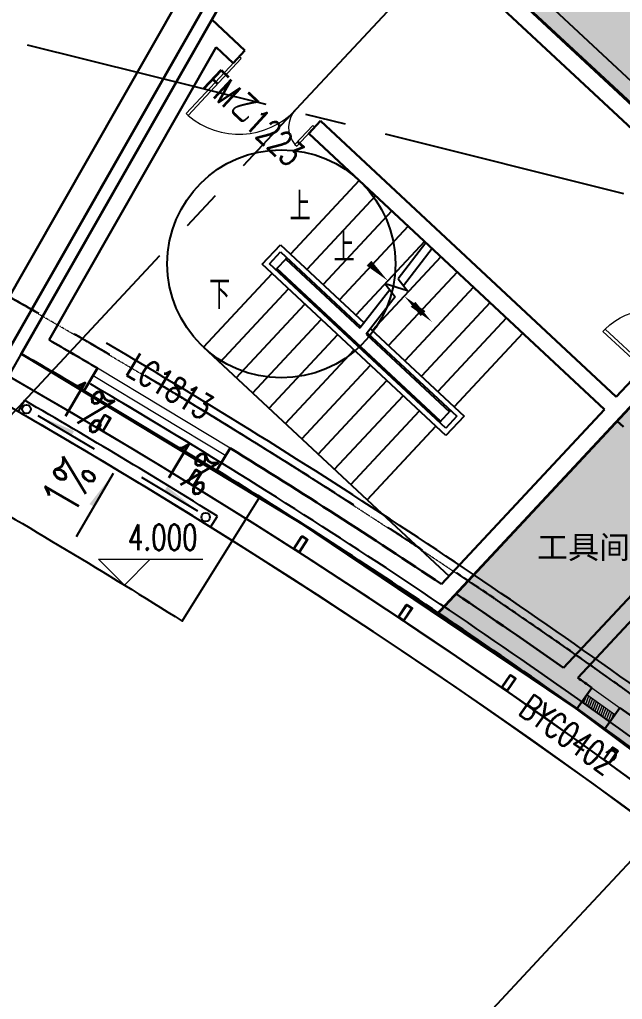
# Model space of a CAD drawing. Extents: x 138868 to 1251000, y -188972 to 132579.
# Drawn here: x 484702 to 491707, y 44184 to 55570 of the extents above; entities that cross this region are included whole.
import ezdxf
from ezdxf.enums import TextEntityAlignment as Align

# ---------------------------------------------------------------- set-up
doc = ezdxf.new("R2010")
doc.units = 0
doc.linetypes.add('CENTER2', pattern=[28.575000000000003, 19.05, -3.175, 3.175, -3.175])
doc.linetypes.add('DASHDOT', pattern=[1, 0.5, -0.25, 0, -0.25])
doc.layers.get('0').update_dxf_attribs({"color": 8})
doc.layers.get('Defpoints').update_dxf_attribs({"color": 8})
for name, color, linetype in [('#幕墙线-平面', 8, 'Continuous'), ('#标注', 8, 'Continuous'), ('#轴线', 8, 'CENTER2'), ('A-FLOR', 8, 'Continuous'), ('A-FLOR-PIPE', 8, 'Continuous'), ('A-FLOR-RAIL', 8, 'Continuous'), ('CURTWALL', 8, 'Continuous'), ('DIM_SYMB', 8, 'Continuous'), ('STAIR', 8, 'Continuous'), ('WINDOW_TEXT', 8, 'Continuous'), ('建-填充', 8, 'Continuous'), ('数据中心轮廓线', 8, 'Continuous')]:
    doc.layers.add(name, color=color, linetype=linetype)
for name, color, linetype, lineweight in [('DIM_ELEV', 8, 'Continuous', 5), ('DOOR_FIRE', 8, 'Continuous', 13), ('DOOR_FIRE_TEXT', 8, 'Continuous', 9), ('DOTE', 8, 'DASHDOT', 5), ('PUB_TEXT', 8, 'Continuous', 5), ('WALL', 8, 'Continuous', 30), ('WINDOW', 8, 'Continuous', 13)]:
    doc.layers.add(name, color=color, linetype=linetype, lineweight=lineweight)
doc.styles.add('_TCH_DIM', font='SIMPLEX', dxfattribs={"bigfont": 'GBCBIG'})
doc.styles.add('_TCH_WINDOW', font='SIMPLEX', dxfattribs={"height": 3.5, "bigfont": 'GBCBIG'})
doc.styles.add('JHZX', font='jrs.shx', dxfattribs={"width": 0.6, "bigfont": 'jhz.shx'})
doc.styles.get("Standard").update_dxf_attribs({"font": 'arial.ttf'})
doc.dimstyles.new('JZBZ-300', dxfattribs={"dimscale": 300, "dimtxt": 3, "dimasz": 1.5, "dimexe": 1, "dimexo": 1, "dimgap": 0.5, "dimtad": 1, "dimdec": 0, "dimdsep": 46, "dimtxsty": 'JHZX', "dimblk1": 'ARCHTICK', "dimblk2": 'ARCHTICK', "dimsah": 1, "dimcen": 0, "dimclrd": 1, "dimclre": 1, "dimclrt": 2, "dimadec": 1, "dimazin": 2, "dimtfac": 1, "dimtdec": 0, "dimtix": 1, "dimtmove": 0, "dimatfit": 3, "dimfxl": 1, "dimtolj": 1, "dimlwd": -1, "dimlwe": -1, "dimarcsym": 1})

# ---------------------------------------------------------------- blocks, each defined once
blk = doc.blocks.new('$DorLib2D$00000225')
for p, q in [((0.4750000000000032, -0.001447885298549778), (0.4750000000000032, 0.7521225008925327)), ((0.4750000000000032, 0.7521225008925327), (0.5000000000000036, 0.7521225008925363)), ((0.5000000000000036, -0.001447885298549778), (0.5000000000000036, 0.7521225008925363)), ((-0.4999999999999982, -3.552713678800501e-15), (-0.5, 0.252035990386009)), ((-0.4750000000000014, 0.252035990386009), (-0.5, 0.252035990386009)), ((-0.4749999999999996, -3.552713678800501e-15), (-0.4750000000000014, 0.252035990386009)), ((-0.4749999999999996, -3.552713678800501e-15), (-0.4999999999999947, -3.552713678800501e-15)), ((0.4750000000000032, -0.001447885298549778), (0.4999999999999929, -0.001447885298549778))]:
    blk.add_line(p, q)
for centre, radius, start, end in [((0.5046168020419071, -0.001920809357812914), 0.7546247204382253, 92.24926861260724, 179.7237749158362), ((-0.5007908120542499, 0.002572563917482285), 0.2507930763238999, 359.7898704778746, 84.09743784757413)]:
    blk.add_arc(centre, radius, start, end)
blk = doc.blocks.new('$DorLib2D$00000002')
for p, q in [((-0.5, -5.684341886080802e-17), (-0.5000000000000007, 0.4875)), ((-0.4750000000000007, 0.4875), (-0.5000000000000007, 0.4875)), ((-0.475, -2.842170943040401e-17), (-0.4750000000000007, 0.4875)), ((0.475, -2.842170943040401e-17), (0.4750000000000007, 0.4875)), ((0.4750000000000007, 0.4875), (0.5000000000000007, 0.4875)), ((0.5, -5.684341886080802e-17), (0.5000000000000007, 0.4875)), ((-0.5, -5.684341886080802e-17), (-0.475, -2.842170943040401e-17)), ((0.5, -5.684341886080802e-17), (0.475, -2.842170943040401e-17))]:
    blk.add_line(p, q)
for centre, start, end in [((-0.4875, -4.263256414560601e-17), 0, 88.53071641864632), ((0.4875, -4.263256414560601e-17), 91.4692835813537, 180)]:
    blk.add_arc(centre, 0.4875, start, end)
blk = doc.blocks.new('$WINLIB2D$00000001')
for points in [[(-0.4999999999999964, 0.5000000000000142), (-0.4999999999999964, -0.4999999999999858)], [(-0.4999999999999964, 0.5000000000000142), (0.5000000000000036, 0.5000000000000142)], [(0.5000000000000036, -0.4999999999999858), (0.5000000000000036, 0.5000000000000142)], [(0.5000000000000036, 0.1666666666666714), (-0.4999999999999964, 0.1666666666666714)], [(0.5000000000000036, -0.1666666666666572), (-0.4999999999999964, -0.1666666666666572)], [(-0.4999999999999964, -0.4999999999999858), (0.5000000000000036, -0.4999999999999858)]]:
    blk.add_lwpolyline(points)
blk = doc.blocks.new('$WINLIB2D$00000039')
for points in [[(-0.4999999999983409, 0.5000000000445652), (-0.4999999999999964, -0.4999999999999716)], [(0.5000000000016591, 0.4999999999536158), (-0.4999999999983409, 0.5000000000445652)], [(0.4999999999983338, -0.5000000000463842), (0.4999999999999609, 0.4999999999999432)], [(-0.499999999999428, 0.1666666667124446), (0.500000000000572, 0.1666666666205998)], [(-0.4518745131427302, -0.1666666666260284), (-0.5000000000072298, 0.08358586507802102)], [(-0.3838834764901549, -0.166666666632409), (-0.4479860405916831, 0.1666666667079113)], [(-0.3158924398378069, -0.166666666637866), (-0.3799950039392748, 0.1666666667006353)], [(-0.2479014031851996, -0.166666666645142), (-0.3120039672867243, 0.1666666666951784)], [(-0.1799103665328481, -0.1666666666505989), (-0.2440129306343159, 0.1666666666887977)], [(-0.1119193298802692, -0.1666666666569512), (-0.1760218939817904, 0.1666666666824455)], [(-0.04392829322788927, -0.1666666666633319), (-0.1080308573293216, 0.1666666666760648)], [(0.02406274342471804, -0.1666666666696841), (-0.04003982067680312, 0.1666666666697125)], [(0.09205378007703402, -0.1666666666751411), (0.02795121597557682, 0.1666666666642556)], [(0.1600448167296129, -0.1666666666815217), (0.0959422526280953, 0.1666666666578749)], [(0.2280358533819644, -0.166666666687874), (0.163933289280525, 0.1666666666505989)], [(0.2960268900345753, -0.1666666666942547), (0.231924325933047, 0.1666666666460657)], [(0.3640179266869801, -0.1666666667006069), (0.2999153625854838, 0.166666666639685)], [(0.4320089633395341, -0.1666666667060639), (0.3679063992380058, 0.166666666632409)], [(0.4999999999916831, -0.1666666667115209), (0.4358974358904746, 0.1666666666260568)], [(-0.500000000000572, -0.1666666666214951), (0.499999999999428, -0.1666666667124446)], [(0.4999999999983338, -0.5000000000463842), (-0.5000000000016662, -0.4999999999554348)]]:
    blk.add_lwpolyline(points)
blk = doc.blocks.new('A$C3439122e')
at = {"layer": 'DIM_SYMB'}
for points in [[(39616.70987713081, -56811.72604040761), (40004.00816925545, -57040.85489698676), (40034.55868346593, -56989.21512470346)], [(40491.15740077756, -57479.54746766877), (40264.99686844996, -57868.58655775775), (40213.12498977152, -57838.43182011406)], [(41468.84953585523, -57918.0145484427), (41083.49319039471, -57685.63449978667), (41114.47719688225, -57634.25365372527)]]:
    blk.add_hatch(color=256, dxfattribs=at).paths.add_polyline_path(points)
at = {"layer": '建-填充'}
h = blk.add_hatch(dxfattribs=at)
h.set_pattern_fill('沙地', color=256, scale=200)
h.set_pattern_definition([(0, (-1181710.985699825, -154283.7316489075), (200, 200), [0, -400])])
edge = h.paths.add_edge_path()
edge.add_line((44264.69798567565, -59103.43286835089), (48266.32525153691, -54812.21299926017))
edge.add_line((48266.32525153691, -54812.21299926017), (44523.69097783347, -51347.67304066414))
edge.add_line((44523.69097783347, -51347.67304066414), (66313.54072309821, -27980.91971989545))
edge.add_line((66313.54072309821, -27980.91971989545), (79185.36582184955, -39984.09081060796))
edge.add_line((79185.36582184955, -39984.09081060796), (58912.80344257713, -61723.75263596927))
edge.add_line((58912.80344257713, -61723.75263596927), (58808.55792305549, -61835.54226755656))
edge.add_line((58808.55792305549, -61835.54226755656), (58446.05711136223, -62181.77931700854))
edge.add_arc((53501.54349562711, -56677.93794575692), 7398.681283586337, 232.9704462693647, 311.93573204465036, ccw=False)
edge.add_arc((-526.4667691022987, -125647.1216782036), 80214.15685845095, 51.82979080310744, 56.05514285847271)
at = {"layer": 'A-FLOR', "const_width": 30}
for points in [[(0.0001053516753017902, -9200.000027113681), (8338.038803889882, -9200.000027109927), (10643.69356377493, 47.47612316458253, -0.07306202569708124), (46130.03269806784, -8293.052981370129), (46276.46055944543, -7705.762906818942, -0.01373538365093752), (52378.48213015939, -10306.74602009892), (52194.41681782412, -11044.99166534003), (52977.55279659713, -11240.24939488241, -0.02055181457892012), (62130.51705207117, -15973.60807775072), (39289.87241336866, -56017.52094456281, 0.1225758784918273), (2417.716211580439, -45636.86450726863), (2374.091408918845, -46886.1154057177, 0.01521230573499682), (-2374.091644346248, -46886.11540647015), (-2417.716446967563, -45636.86450920891, 0.09374846757360586), (-31201.51388379536, -51996.25840924781, -0.3897332440628863)], [(39420.09675493813, -56091.96295806232), (62260.76720566791, -16048.00483794784, -0.04206968640058781), (79602.84271592158, -28005.48308347305, -0.432715250183415), (80317.40366860759, -38770.12920271528), (58912.80344129214, -61723.75263734722, -0.3894389915593957), (48935.02420941973, -62499.25167602033, 0.03627906498872922), (39420.09675493813, -56091.96295806232, -3.758195818353387)]]:
    blk.add_lwpolyline(points, format="xyb", dxfattribs=at)
blk.add_lwpolyline([(44264.69798567565, -59103.43286835089), (48266.32525153691, -54812.21299926017), (44523.69097783347, -51347.67304066414), (66313.54072309821, -27980.91971989545), (79185.36582184955, -39984.09081060796), (58912.80344257713, -61723.75263596927), (58808.55792305549, -61835.54226755656), (58446.05711136223, -62181.77931700854, -0.3588657009795392), (49045.8586969641, -62584.49004584494, 0.01843866554881832), (44264.69798567565, -59103.43286835089)], format="xyb", close=True, dxfattribs=at)
at = {"layer": 'A-FLOR-PIPE', "ltscale": 0.2}
blk.add_line((39457.16420237045, -56632.47639451668), (39382.84419610025, -56762.77324978856), dxfattribs=at)
blk.add_lwpolyline([(41619.80875842972, -58105.67493046142), (41699.29671239504, -57978.46761382147)], dxfattribs=at)
for centre in [(39480.43262898899, -56734.57102938126), (41562.54717248236, -57989.41118219703)]:
    blk.add_circle(centre, 50, dxfattribs=at)
for radius, start, end in [(78844.86905683907, 58.07263816412338, 59.97310660152547), (78694.86905683907, 58.07277662058863, 59.97248349462186)]:
    blk.add_arc((2.684085270855576, -124895.6243975167), radius, start, end, dxfattribs=at)
at = {"layer": 'A-FLOR-RAIL'}
blk.add_circle((42441.80144422967, -55046.50541989181), 1325.000000000077, dxfattribs=at)
for centre, radius, start, end in [((-672.8052239120007, -125868.8025685751), 81079.09219086761, 53.70647873154985, 59.55485826438505), ((0.1322386858519167, -124899.7947396577), 79399.75608358171, 53.72639589780687, 59.55948770662346)]:
    blk.add_arc(centre, radius, start, end, dxfattribs=at)
at = {"layer": 'CURTWALL'}
blk.add_line((39420.09675493813, -56091.96295806201), (38577.81557591073, -57568.63921779078), dxfattribs=at)
for points in [[(51393.72681195242, -10536.1731364771), (53078.11674158555, -10956.13871363946, -0.06303357858463961), (79793.28024238511, -27773.67800728888, -0.4327152502716935), (80536.80988242012, -38974.72869710112), (59132.89397594612, -61927.61838720297, -0.3893999561661842), (48749.89812219166, -62735.32007088349, 0.1653686751817664), (749.9998694721144, -45903.56016021414, 0.1645435660436387)], [(38577.81557591073, -57568.63921779083, -0.01019708285416754), (41291.20790625317, -59197.67018953119), (42192.36763629923, -57755.51316567404)]]:
    blk.add_lwpolyline(points, format="xyb", dxfattribs=at)
at = {"layer": 'DIM_ELEV'}
for p, q in [((40617.75803680834, -58779.21864336255), (40317.75803680834, -58479.21864336255)), ((40317.75803680834, -58479.21864336255), (41529.37182939542, -58479.21864336255)), ((40617.75803680834, -58779.21864336255), (40917.75803680834, -58479.21864336255))]:
    blk.add_line(p, q, dxfattribs=at)
at = {"layer": 'DIM_SYMB', "elevation": -1682.692307692308}
for points in [[(42824.12431506207, -54445.89804194984, 0, 0, 0), (43679.80814595753, -55243.836123222, 0, 80.00000000000001, 0), (43460.40203547152, -55039.23661520352, 0, 0, 0)], [(41869.32661097567, -55469.79322421775, 0, 0, 0), (44341.30212245113, -57774.94768122624, 0, 0, 0), (45296.09982653754, -56751.05249895834, 0, 0, 0), (43869.96010837867, -55421.15569683805, 0, 80.00000000000001, 0), (44089.36621886468, -55625.75520485656, 0, 0, 0)]]:
    blk.add_lwpolyline(points, format="xyseb", dxfattribs=at)
at = {"layer": 'DIM_SYMB'}
blk.add_lwpolyline([(43336.07190616825, -54923.29689396825, 0, 0, 0), (44191.75573706371, -55721.23497524043, 0, 80.00000000000001, 0), (43972.34962657769, -55516.63546722193, 0, 0, 0)], format="xyseb", dxfattribs=at)
for points in [[(40271.23316853796, -57198.94740547432), (39616.70987713081, -56811.72604040761)], [(40063.06366715906, -58215.95003484358), (40491.15740077756, -57479.54746766877)], [(40817.60808004695, -57525.29875961422), (41468.84953585523, -57918.0145484427)]]:
    blk.add_lwpolyline(points, dxfattribs=at)
at = {"layer": 'DOTE'}
blk.add_line((44586.95527967322, -51133.2024643452), (57970.72801930574, -63613.77245348931), dxfattribs=at)
blk.add_arc((0.04155026329681277, -124899.9335400116), 79799.92169779107, 53.40344859618556, 61.39162553790781, dxfattribs=at)
at = {"layer": 'STAIR'}
for p, q in [((43345.44927131128, -54077.4617652454), (42547.51119003748, -54933.14559614394)), ((43345.44927131128, -54077.4617652454), (44121.25233952701, -54800.90983022451)), ((43535.60123373242, -54254.78133886144), (42737.66315245838, -55110.46516975998)), ((43725.75319615356, -54432.10091247749), (42927.81511487998, -55287.78474337603)), ((43915.90515857493, -54609.42048609351), (43117.96707730088, -55465.104316992)), ((42219.07510618982, -55050.74550605612), (42430.4945978052, -54824.02585855771)), ((42430.4945978052, -54824.02585855771), (43404.0919948779, -55731.92011915175)), ((44106.05712099606, -54786.74005970955), (43308.11903972249, -55642.42389060804)), ((44121.2523395184, -54800.90983021604), (43798.27200914733, -55220.19962075769)), ((44194.71286421502, -54869.41287773129), (43861.14187495504, -55302.45135430609)), ((44194.71286420454, -54869.41287772165), (45246.96889552311, -55850.65750140579)), ((42303.87622988713, -55047.78418556649), (42433.45591830229, -54908.82698225474)), ((42492.95132123423, -54991.65389227032), (42390.65156722488, -55101.3569475133)), ((42433.45591830229, -54908.82698225474), (43367.31454131054, -55779.66423652867)), ((42506.5912884376, -54977.02681823712), (42492.95132123423, -54991.65389227032)), ((42492.95132123423, -54991.65389227032), (43355.05539011979, -55795.57894232259)), ((44296.2090834172, -54964.0596333256), (43498.27100214339, -55819.7434642241)), ((44354.62791487621, -57042.18071739534), (42219.07510618982, -55050.74550605612)), ((44351.66659437912, -56957.37959369831), (42303.87622988713, -55047.78418556649)), ((42377.01160002127, -55115.98402154977), (42390.65156722488, -55101.3569475133)), ((44292.1711914367, -56874.55268367368), (42390.65156722488, -55101.3569475133)), ((41538.15361714782, -56015.54907453821), (42336.09169842303, -55159.86524364118)), ((42696.74325085874, -55154.34639185315), (42683.10328365536, -55168.97346588636)), ((44486.36104583833, -55141.37920694164), (43688.42296456499, -55997.06303784014)), ((43798.27200914733, -55220.19962075769), (43906.62919810158, -55361.96175949486)), ((42567.16356244241, -55293.30359516579), (42580.80352964601, -55278.67652112934)), ((42886.89521328011, -55331.66596546918), (42873.2552460765, -55346.2930395024)), ((43906.62919810158, -55361.96175949486), (43650.2572509544, -55280.60042154374)), ((43650.2572509544, -55280.60042154374), (43763.67448040703, -55428.98253779988)), ((44676.51300825947, -55318.69878055768), (43878.57492698589, -56174.38261145618)), ((41728.30557956896, -56192.86864815425), (42526.2436608444, -55337.18481725722)), ((43700.8046145977, -55346.73080424903), (43355.0553901135, -55795.5789423168)), ((43763.67448040703, -55428.98253779988), (43428.51591482735, -55864.08198984776)), ((41918.45754199009, -56370.1882217703), (42716.3956232653, -55514.50439087328)), ((42757.31552486354, -55470.62316878184), (42770.95549206715, -55455.99609474538)), ((43077.04717570124, -55508.9855390852), (43063.40720849787, -55523.61261311843)), ((44866.66497068084, -55496.01835417371), (44068.72688940703, -56351.70218507216)), ((42947.46748728468, -55647.94274239786), (42961.10745448852, -55633.31566836141)), ((45056.81693310197, -55673.33792778975), (44258.87885182817, -56529.02175868821)), ((42108.60950441146, -56547.50779538632), (42906.54758568667, -55691.82396448927)), ((43267.19913812238, -55686.30511270123), (43253.559170919, -55700.93218673447)), ((42298.7614668326, -56724.82736900236), (43096.6995481078, -55869.14353810533)), ((43137.61944970605, -55825.2623160139), (43151.25941690966, -55810.63524197745)), ((43428.51591481711, -55864.08198983812), (44394.47094544605, -56764.8496284307)), ((43440.77506600763, -55848.16728404403), (44481.24628279451, -56818.42239038656)), ((43457.35110054351, -55863.62468631724), (43443.71113334014, -55878.25176035051)), ((43477.55251957499, -55800.42316666721), (44566.04740649182, -56815.46106989693)), ((45246.96889552311, -55850.65750140579), (44449.03081424953, -56706.34133230425)), ((45246.96889552311, -55850.65750140579), (44449.0308142521, -56706.34133230669)), ((46197.72870762902, -56737.25536948598), (45246.96889552311, -55850.65750140579)), ((43439.67324135965, -57788.7448106986), (41538.15361714782, -56015.54907453821)), ((43327.77141212719, -56002.58188962993), (43341.41137933079, -55987.95481559349)), ((42488.91342925373, -56902.1469426184), (43286.85151052917, -56046.46311172139)), ((43647.50306296488, -56040.94425993334), (43633.86309576128, -56055.57133396655)), ((42679.06539167487, -57079.46651623445), (43477.00347295031, -56223.78268533744)), ((43517.92337454832, -56179.90146324605), (43531.56334175193, -56165.27438920953)), ((43837.65502538602, -56218.26383354937), (43824.01505818241, -56232.89090758259)), ((43708.07533696946, -56357.22103686207), (43721.71530417306, -56342.59396282557)), ((42869.21735409601, -57256.78608985049), (43667.15543537121, -56401.1022589535)), ((44027.80698780715, -56395.5834071654), (44014.16702060378, -56410.21048119862)), ((43059.36931651738, -57434.10566346651), (43857.30739778373, -56578.42183256119)), ((43898.22729938175, -56534.54061046975), (43911.86726659443, -56519.9135364416)), ((44217.95895022829, -56572.90298078141), (44204.31898302492, -56587.53005481466)), ((44088.37926181196, -56711.86018409414), (44102.01922901557, -56697.23311005764)), ((43249.52127893851, -57611.42523708256), (44047.45936021372, -56755.74140618554)), ((44408.11091265199, -56750.22255439992), (44278.53122422891, -56889.17975770598)), ((44566.04740649182, -56815.46106989693), (44354.62791487621, -57042.18071739534)), ((44390.43305346556, -58675.34267877879), (46197.72870762902, -56737.25536948598)), ((44408.11091264966, -56750.22255439743), (44394.47094544605, -56764.8496284307)), ((44278.5312242331, -56889.17975771018), (44292.1711914367, -56874.55268367368)), ((44481.24628279451, -56818.42239038656), (44351.66659437912, -56957.37959369831)), ((43439.67324135965, -57788.7448106986), (44237.61132263509, -56933.06097980159)), ((44237.6113226302, -56933.06097979733), (43439.67324135965, -57788.7448106986)), ((43439.67324135965, -57788.7448106986), (44390.43305346556, -58675.34267877879))]:
    blk.add_line(p, q, dxfattribs=at)
at = {"layer": 'WALL'}
for p, q in [((44523.69097782299, -51347.67304067446), (48253.59485610086, -54825.86467699301)), ((44314.15593564953, -51425.74394499198), (47970.92444376438, -54835.73574530448)), ((41506.07971081836, -51526.5963864646), (39177.64045227668, -55608.78496999957)), ((39289.87240286078, -56017.52096298581), (41766.66916516516, -51675.23398696889)), ((39420.09675493813, -56091.96295806201), (41634.94328193669, -52208.9236330616)), ((42019.14154007868, -52567.19430484518), (41634.94328193669, -52208.9236330616)), ((39742.14970356529, -55931.0103991392), (41683.42255740683, -52527.59678102181)), ((41683.42255740683, -52527.59678102181), (41882.7418680666, -52713.46504516895)), ((41882.7418680666, -52713.46504516895), (42019.14154007868, -52567.19430484518)), ((42896.76598202251, -53385.59233691933), (42760.36631001043, -53531.86307724314)), ((46334.12837961479, -56590.98462919066), (42896.76598202251, -53385.59233691933)), ((42760.36631001043, -53531.86307724314), (46197.72870759992, -56737.25536951204)), ((40152.29277738044, -56516.64402681902), (40307.12923391466, -56259.66694198952)), ((46641.02764163422, -56261.87546346831), (46334.12837961479, -56590.98462919066)), ((44303.47153402749, -58768.59749119564), (46197.72870759992, -56737.25536951204)), ((44471.60887984815, -58881.54809967868), (46343.99960152921, -56873.65487680891)), ((46343.99960152921, -56873.65487680891), (46417.13498241385, -56941.85472281878)), ((41848.8928128141, -57188.626072834), (41694.05635627988, -57445.60315766357)), ((45721.32684845221, -59740.80833549442), (47441.03010569653, -57896.6523718962)), ((45886.45306581515, -59856.98798391741), (47587.3008460158, -58033.0520439125)), ((45874.82813538611, -60216.22977426846), (46048.9944600868, -59971.96217170774)), ((46374.68356490741, -60204.18320219626), (46200.51724020671, -60448.45080475727))]:
    blk.add_line(p, q, dxfattribs=at)
for centre, radius, start, end in [((-0.0001745328772813082, -124899.9999499252), 79599.9999785782, 59.57759706249613, 60.0480704267618), ((-0.0001745165791362524, -124899.9999499208), 79299.99997856605, 59.58004797807201, 60.19162196869456), ((-0.0001745340414345264, -124899.9999499272), 79599.99997858037, 56.18064634620607, 58.28193624432746), ((-0.0001745317131280899, -124899.9999499256), 79299.99997857778, 56.13087755265111, 58.27948534124663), ((-0.0001746006309986115, -124899.9999499256), 79599.99997861247, 54.94317814314938, 56.03484890602234), ((-0.0001745990011841059, -124899.9999499348), 79299.9999786194, 54.89045872057456, 56.13087755265111), ((-0.0001746155321598053, -124899.9999499551), 79599.99997864544, 54.65454209381853, 54.79784987334867), ((-0.0001746141351759434, -124899.9999499423), 79299.99997863443, 54.65508671692574, 54.89045872057456), ((-0.0001746087800711393, -124899.9999499344), 79599.99997862466, 53.27476251254796, 54.36662330876903), ((-0.0001745983026921749, -124899.9999499302), 79299.999978615, 53.21803868551109, 54.36607869301281)]:
    blk.add_arc(centre, radius, start, end, dxfattribs=at)
at = {"layer": '数据中心轮廓线'}
blk.add_lwpolyline([(51545.86360804667, -9925.985775350418, -0.06666786033998971), (79983.71766559687, -27541.87294297741, -0.4327152502716894), (80756.2159929059, -39179.32820511988), (59352.3000864319, -62132.21789522172, -0.3893999561661833), (48564.77192657767, -62971.38847558323, 0.1588485052991888), (2746.590260505443, -46247.94186582555, 0.1588485052991888)], format="xyb", dxfattribs=at)
at = {"layer": 'DOOR_FIRE', "zscale": 200}
for name, p, xscale, yscale, rotation in [('$DorLib2D$00000225', (42389.7539250406, -53049.52869104159), 1200, 1200, 137.0000000000589), ('$DorLib2D$00000002', (47225.66178185167, -55781.56002325276), -1500, 1500, 47.00000000000814)]:
    blk.add_blockref(name, p, dxfattribs=dict(at, xscale=xscale, yscale=yscale, rotation=rotation))
at = {"layer": 'WINDOW'}
ref = blk.add_blockref('$WINLIB2D$00000001', (41000.59280447639, -56852.63503426024), dxfattribs=dict(at, xscale=-1800, yscale=300, zscale=1800, rotation=328.9297666565455))
ref.add_attrib('A', 'LC1813', (40616.95511028776, -56323.79794250248), dxfattribs={"layer": 'WINDOW_TEXT', "height": 297.5, "rotation": 328.9297666565455, "style": '_TCH_WINDOW', "width": 0.7058823529411765})
ref = blk.add_blockref('$WINLIB2D$00000039', (46124.7558506676, -60210.20648750186), dxfattribs=dict(at, xscale=400.0000000000001, yscale=300.0000000000001, zscale=400.0000000000001, rotation=144.5105827028148))
ref.add_attrib('A', 'BYC0402', (45179.35958936461, -60271.2028902779), dxfattribs={"layer": 'WINDOW_TEXT', "height": 297.5, "rotation": 324.5105827028148, "style": '_TCH_WINDOW', "width": 0.7058823529411765})
at = {"layer": 'DOOR_FIRE_TEXT', "style": '_TCH_WINDOW', "width": 0.7058823529411765}
for s, p in [('FM', (41511.89515958587, -52989.63546372257)), ('1223', (41998.78999626008, -53443.67224428283))]:
    blk.add_text(s, height=297.5, rotation=317.0000000000589, dxfattribs=at).set_placement(p)
at = {"layer": 'DOOR_FIRE_TEXT', "style": '_TCH_WINDOW'}
blk.add_text('乙', height=337.5886524822695, rotation=317.0000000000589, dxfattribs=at).set_placement((41819.06371426629, -53276.0747749485))
at = {"layer": 'PUB_TEXT', "style": '_TCH_DIM'}
for s, p in [('上', (42538.8215380942, -54549.28821414337)), ('上', (43050.76912920037, -55026.68706616177)), ('下', (41602.64085528417, -55573.18339641127))]:
    blk.add_text(s, height=337.5886524822695, dxfattribs=at).set_placement(p)
at = {"layer": 'PUB_TEXT', "style": '_TCH_DIM', "width": 0.7058823529411765}
for rotation, p in [(329.3910917137697, (39804.69759043306, -56739.94263530237)), (328.9089138404086, (41006.19322921988, -57455.09990554565)), (59.82923014937241, (40012.78921745159, -57989.04804932541))]:
    blk.add_text('1%', height=446.25, rotation=rotation, dxfattribs=at).set_placement(p)
blk.add_text('4.000', height=297.5, dxfattribs=at).set_placement((40659.37182939542, -58374.21864336255))
at = {"layer": 'PUB_TEXT'}
blk.add_text('工具间', height=264.3459915611814, dxfattribs=at).set_placement((45412.5693381743, -58472.05457640142))
blk = doc.blocks.new('*U3166')
blk.add_line((-8.960830237663566e-17, -20), (0, 0))
blk.add_circle((0, -24), 4)
at = {"style": 'JHZX', "width": 0.75}
blk.add_attdef('AXES', text='', height=4, dxfattribs=at).set_placement((0, -24), align=Align.MIDDLE_CENTER)
blk = doc.blocks.new('_ARCHTICK')
at = {"color": 0, "linetype": 'ByBlock', "const_width": 0.15}
blk.add_lwpolyline([(-0.5, -0.5), (0.5, 0.5)], dxfattribs=at)
blk = doc.blocks.new('*D3287')
at = {"layer": '#标注', "ltscale": 300, "transparency": 16777216}
for p, q in [((412865.4873800229, 43882.58102705259), (415189.3716158132, 39511.99044240062)), ((492422.2780309942, 33408.73083333988), (489046.3861482845, 29788.53001069806))]:
    blk.add_line(p, q, dxfattribs=at)
blk.add_arc((445301.984498529, -17121.59754685307), 64441.50561969094, 46.99999999366499, 117.9999999999996, dxfattribs=at)
at = {"layer": 'Defpoints', "color": 0, "ltscale": 300, "transparency": 16777216}
for p in [(412724.6459111871, 44147.46530491027), (466636.209607119, 43685.95531912458), (492626.8775390373, 33628.13694380299), (445301.984498529, -17121.59754685307)]:
    blk.add_point(p, dxfattribs=at)
at = {"layer": '#标注', "ltscale": 300, "transparency": 16777216, "xscale": 450, "yscale": 450, "zscale": 450}
for p, rotation in [((415048.5301469774, 39776.87472025827), 207.9999999999996), ((489250.9856563275, 30007.93612116118), 316.999999993665)]:
    blk.add_blockref('_ARCHTICK', p, dxfattribs=dict(at, rotation=rotation))
at = {"layer": '#标注', "ltscale": 300, "transparency": 16777216, "insert": (453791.6045668916, 47363.46897533594), "char_height": 900, "attachment_point": 5, "rotation": 352.4999999968323, "style": 'JHZX'}
blk.add_mtext('\\A1;71°', dxfattribs=at)
blk = doc.blocks.new('*D3293')
at = {"layer": '#标注', "ltscale": 300, "transparency": 16777216}
for p, q in [((383190.8966844762, 99692.36909648817), (381993.7441984382, 101943.8854600348)), ((535530.367628997, 79636.49725693116), (537269.4634487191, 81501.44919732264))]:
    blk.add_line(p, q, dxfattribs=at)
blk.add_arc((445301.9844985291, -17121.59754685307), 134550.0001244254, 46.99999999366509, 117.9999999999996, dxfattribs=at)
at = {"layer": 'Defpoints', "color": 0, "ltscale": 300, "transparency": 16777216}
for p in [(489846.5674255016, 109840.927102529), (383331.7381533119, 99427.48481863044), (535325.7681209538, 79417.09114646801), (445301.9844985291, -17121.59754685307)]:
    blk.add_point(p, dxfattribs=at)
at = {"layer": '#标注', "ltscale": 300, "transparency": 16777216, "xscale": 450, "yscale": 450, "zscale": 450}
for p, rotation in [((382134.5856672741, 101679.0011821771), 207.9999999999996), ((537064.8639406761, 81282.04308685953), 316.9999999936651)]:
    blk.add_blockref('_ARCHTICK', p, dxfattribs=dict(at, rotation=rotation))
at = {"layer": '#标注', "ltscale": 300, "transparency": 16777216, "insert": (462942.5994007178, 116872.175590203), "char_height": 900, "attachment_point": 5, "rotation": 352.49999999683234, "style": 'JHZX'}
blk.add_mtext('\\A1;71°', dxfattribs=at)
blk = doc.blocks.new('*D3294')
at = {"layer": '#标注', "ltscale": 300, "transparency": 16777216}
for p, q in [((510851.1665590461, 97798.35182484548), (511520.035764112, 98971.00437009765)), ((535530.3676289967, 79636.49725693112), (536451.0654165472, 80623.8247554703))]:
    blk.add_line(p, q, dxfattribs=at)
blk.add_arc((445301.984498529, -17121.59754685318), 133350.0001244257, 46.99999999366511, 60.29999991711376, dxfattribs=at)
at = {"layer": 'Defpoints', "color": 0, "ltscale": 300, "transparency": 16777216}
for p in [(510702.5289581394, 97537.76237072906), (528435.6845109705, 87142.54036943006), (535325.7681209538, 79417.09114646804), (445301.984498529, -17121.59754685318)]:
    blk.add_point(p, dxfattribs=at)
at = {"layer": '#标注', "ltscale": 300, "transparency": 16777216, "xscale": 450, "yscale": 450, "zscale": 450}
for p, rotation in [((511371.3981632052, 98710.41491598124), 150.2999999171138), ((536246.4659085042, 80404.41864500722), 316.9999999936651)]:
    blk.add_blockref('_ARCHTICK', p, dxfattribs=dict(at, rotation=rotation))
at = {"layer": '#标注', "ltscale": 300, "transparency": 16777216, "insert": (524696.327467761, 90763.252352554), "char_height": 900, "attachment_point": 5, "rotation": 323.64999995538943, "style": 'JHZX'}
blk.add_mtext('\\A1;13.3°', dxfattribs=at)
blk = doc.blocks.new('*D3295')
at = {"layer": '#标注', "ltscale": 300, "transparency": 16777216}
for p, q in [((477308.2513159873, 111248.5271582599), (477634.8458755282, 112558.426390663)), ((510851.1665590463, 97798.35182484551), (511520.0357641121, 98971.00437009765))]:
    blk.add_line(p, q, dxfattribs=at)
blk.add_arc((445301.984498529, -17121.59754685307), 133350.0001244257, 60.2999999171137, 75.999999999999, dxfattribs=at)
at = {"layer": 'Defpoints', "color": 0, "ltscale": 300, "transparency": 16777216}
for p in [(477235.6747473073, 110957.4384403771), (500530.7245299214, 104253.8893017244), (510702.5289581395, 97537.76237072909), (445301.984498529, -17121.59754685307)]:
    blk.add_point(p, dxfattribs=at)
at = {"layer": '#标注', "ltscale": 300, "transparency": 16777216, "xscale": 450, "yscale": 450, "zscale": 450}
for p, rotation in [((477562.2693068482, 112267.3376727802), 165.999999999999), ((511371.3981632055, 98710.41491598124), 330.2999999171137)]:
    blk.add_blockref('_ARCHTICK', p, dxfattribs=dict(at, rotation=rotation))
at = {"layer": '#标注', "ltscale": 300, "transparency": 16777216, "insert": (495155.2211414628, 107205.6212330959), "char_height": 900, "attachment_point": 5, "rotation": 338.14999995855635, "style": 'JHZX'}
blk.add_mtext('\\A1;15.7°', dxfattribs=at)
blk = doc.blocks.new('LZ')
at = {"layer": '#幕墙线-平面', "ltscale": 250}
for points in [[(-32.49999999988358, -9.730402962304652e-05, -0.414213562373095), (-40.00002245465294, 7.499880241084611), (-40.00051645992789, 172.4998802403279, -0.414213562373095), (-32.50053891458083, 179.9999026951264), (32.49946108506992, 180.0000973032147, -0.414213562373095), (39.99948353983928, 172.5001197580132), (39.9999775448814, 7.500119758740766, -0.4142135623730949), (32.49999999976717, 9.730400051921606e-05)], [(-32.50001796381548, 5.999902695941273, -0.4142135623730951), (-34.00002245488577, 7.499898204987403), (-34.00051645981148, 172.4998982042016, -0.4142135623730951), (-32.50052095076535, 173.9999026951555), (32.49947904876899, 174.0000973032147, -0.4142135623730951), (33.99948353983928, 172.5001017941977), (33.9999775448814, 7.500101794925286, -0.4142135623730951), (32.49998203583527, 6.000097303971415)]]:
    blk.add_lwpolyline(points, format="xyb", close=True, dxfattribs=at)

msp = doc.modelspace()

# ---------------------------------------------------------------- linework, layer by layer
at = {"layer": '#幕墙线-平面', "ltscale": 500}
msp.add_lwpolyline([(525285.7021367808, 80236.52938204206, 0.2860734634963688), (393144.3737756733, 97576.1950834025, 0.4324632496480859), (389392.3873621265, 86538.0230444704), (404125.2731387534, 58829.49485344271, 0.3897332674103929), (414336.5475836082, 55230.53932774201, -0.2739152575343032), (493866.7564053242, 44807.01384322898, 0.3893999561442285), (504654.2845651058, 45646.18442381354), (526058.200471929, 68599.07411428978, 0.4327152502695922)], format="xyb", close=True, dxfattribs=at)
at = {"layer": '#幕墙线-平面'}
msp.add_lwpolyline([(525095.2647135865, 80004.72431771614, 0.2860734634963688), (393268.5585628634, 97303.10510074015, 0.432463249648085), (389657.2716399259, 86678.86451341579), (404390.1574166112, 58970.33632227842, 0.3897332674103919), (414218.5090697547, 55506.34162876074, -0.2739152575343032), (494051.8826010367, 45043.08224785159, 0.3893999561442295), (504434.8784545306, 45850.78393173631), (525838.7943614433, 68803.67362230847, 0.4327152502695888), (525095.2647205151, 80004.72431202413)], format="xyb", dxfattribs=at)
at = {"layer": '#轴线', "ltscale": 150}
for p, q in [((479745.3693168014, 43264.08391604212), (510702.5291539582, 97537.76253941789)), ((479875.7442229379, 43189.90568447707), (510832.8238810163, 97463.44373896456)), ((484381.609263249, 50739.31081747235), (518074.1798687966, 86870.1692951644)), ((490817.5218374978, 44737.72524892306), (524510.0924430455, 80868.58372661471)), ((495884.278389222, 52509.78770952835), (445301.9845453619, 65121.3700128441)), ((489888.9399303857, 56645.19990067015), (505027.9615514048, 42527.83384970686))]:
    msp.add_line(p, q, dxfattribs=at)
msp.add_arc((445301.9845705391, -17121.59760285966), 79799.99999986478, 44.8455156965567, 120.0000000000624, dxfattribs=at)

# ---------------------------------------------------------------- block references
at = {"layer": '#幕墙线-平面', "ltscale": 300}
msp.add_blockref('A$C3439122e', (445301.9845202093, 107778.4023969982), dxfattribs=at)
at = {"layer": '#幕墙线-平面'}
for p, rotation in [((485635.984137259, 50806.5778135744), 329.4597899942816), ((486688.7684423423, 50169.812408467), 328.4067049368492), ((487918.5072513784, 49397.8103939257), 327.3536198794168), ((489133.849907913, 48603.33769073634), 326.3005348219844), ((490334.3858599658, 47786.66267781256), 325.2474497645521), ((491519.7095573738, 46948.06123417657), 324.1943647071196)]:
    msp.add_blockref('LZ', p, dxfattribs=dict(at, rotation=rotation))
at = {"layer": '#标注', "xscale": 300.0000000000001, "yscale": 300.0000000000001, "zscale": 300.0000000000001, "rotation": 316.9999999928823}
for p, values in [((484381.6092646827, 50739.3108161366), {'AXES': 'B2'}), ((490817.5218385425, 44737.72524795023), {'AXES': 'B3'})]:
    msp.add_blockref('*U3166', p, dxfattribs=at).add_auto_attribs(values)

# ---------------------------------------------------------------- dimensions: what is measured, and where the dimension line sits
at = {"layer": '#标注', "ltscale": 300}
for base, center, p1, p2, picture, middle in [((489846.5674255016, 109840.927102529), (445301.984498529, -17121.59754685307), (535325.7681209538, 79417.09114646801), (383331.7381533119, 99427.48481863044), '*D3293', (462942.5994007178, 116872.1755902031)), ((500530.7245299214, 104253.8893017244), (445301.984498529, -17121.59754685307), (510702.5289581395, 97537.76237072906), (477235.6747473073, 110957.4384403771), '*D3295', (495155.2211414629, 107205.6212330958)), ((528435.6845109705, 87142.54036943006), (445301.984498529, -17121.59754685318), (535325.7681209538, 79417.09114646801), (510702.5289581395, 97537.76237072906), '*D3294', (524696.327467761, 90763.25235255397)), ((466636.209607119, 43685.95531912458), (445301.984498529, -17121.59754685307), (492626.8775390373, 33628.13694380299), (412724.6459111872, 44147.46530491026), '*D3287', (453791.6045668916, 47363.46897533594))]:
    dim = msp.add_angular_dim_3p(base=base, center=center, p1=p1, p2=p2, dimstyle='JZBZ-300', override={"dimclrd": 256, "dimclre": 256, "dimclrt": 256}, dxfattribs=at)
    dim.commit()
    dim.dimension.update_dxf_attribs({"geometry": picture, "text_midpoint": middle})

doc.saveas('drawing.dxf')
